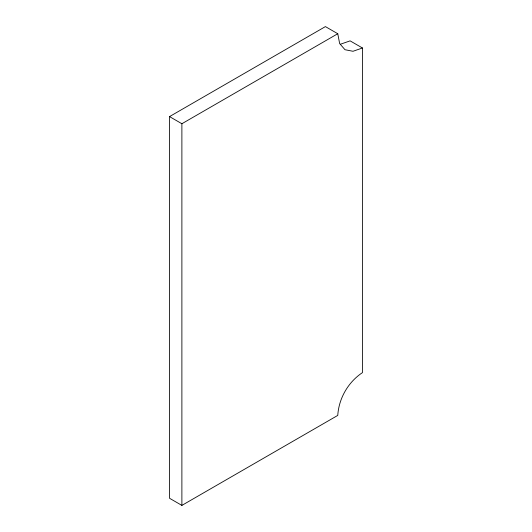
<?xml version="1.0" encoding="UTF-8"?>
<svg xmlns="http://www.w3.org/2000/svg" width="532" height="532" viewBox="0 0 532 532"><rect width="100%" height="100%" fill="white"/><g stroke="black" fill="none" stroke-linecap="round" stroke-linejoin="round"><path stroke-width="0.8" d="M169.535 116.594L325.411 26.6L337.767 33.729L339.642 43.564L345.002 49.722L353.015 51.278L362.465 47.993L362.465 372.613C348.181 382.096 338.837 398.288 337.767 415.406L181.884 505.4L169.535 498.271L169.535 116.594L181.884 123.73L337.767 33.729M340.66 44.149L350.116 40.864L362.465 47.993M181.884 123.73L181.884 505.4"/></g></svg>
